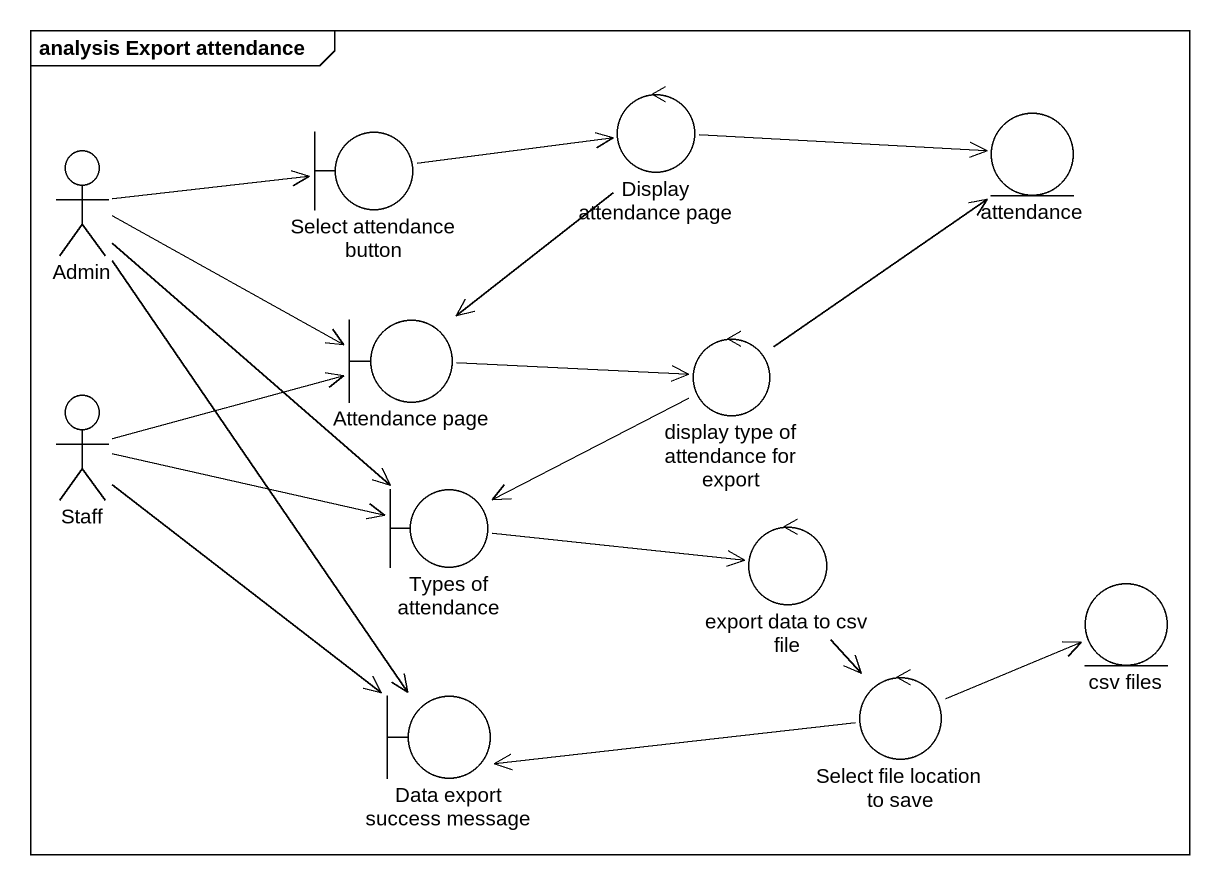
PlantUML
@startuml
mainframe analysis Export attendance
control "Display attendance page" as Display_attendance_page
actor Admin
boundary "Select attendance button" as Select_attendance_button
entity attendance
boundary "Attendance page" as Attendance_page
control "display type of attendance for export" as display_type_of_attendance
actor Staff
boundary "Types of attendance" as Types_of_attendance
control "export data to csv file" as export_data_to_csv_file
entity "csv files" as csv_files
control "Select file location to save" as Select_file_location_to_save
boundary "Data export success message" as Data_export_success_message
Display_attendance_page -right-> attendance
Display_attendance_page --> Attendance_page
Admin -right-> Select_attendance_button
Admin -right-> Attendance_page
Admin --> Types_of_attendance
Admin --> Data_export_success_message
Select_attendance_button -right-> Display_attendance_page
Attendance_page -right-> display_type_of_attendance
display_type_of_attendance -up-> attendance
display_type_of_attendance -left-> Types_of_attendance
Staff -right-> Attendance_page
Staff -right-> Types_of_attendance
Staff --> Data_export_success_message
Types_of_attendance -right-> export_data_to_csv_file
export_data_to_csv_file --> Select_file_location_to_save
Select_file_location_to_save -right-> csv_files
Select_file_location_to_save -left-> Data_export_success_message
@enduml
